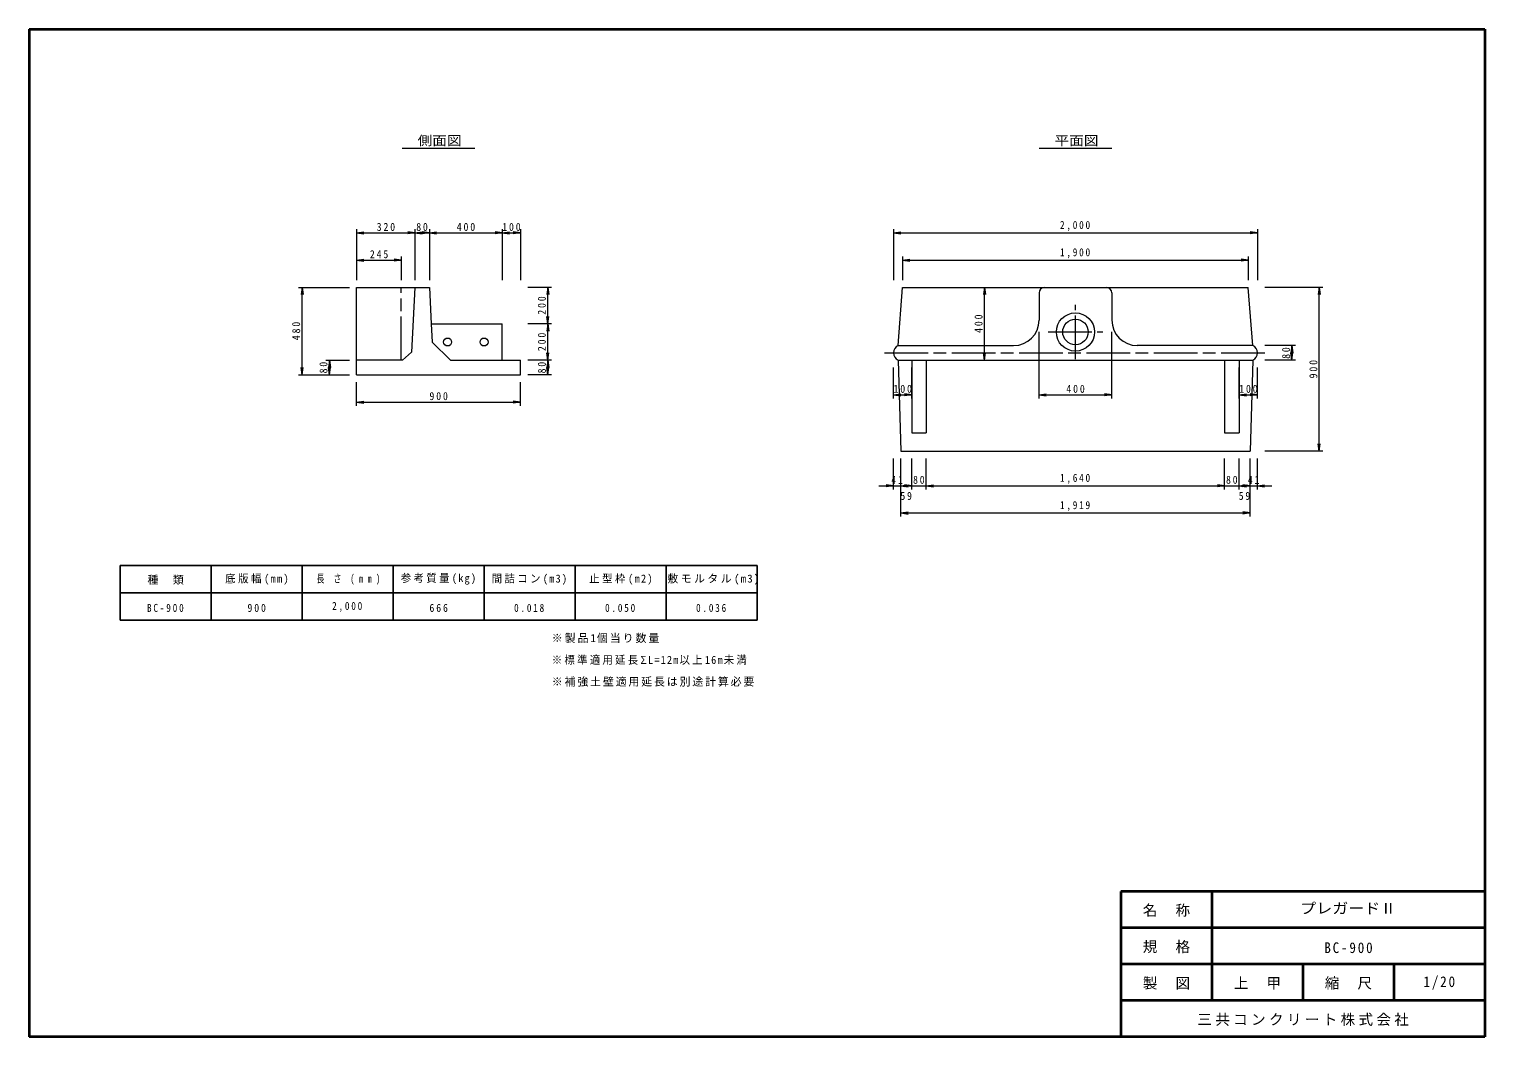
# Model space of a CAD drawing. Units: millimetres, scale not verified. Extents: x 200 to 8200, y 200 to 5740.
import ezdxf
from ezdxf.enums import TextEntityAlignment as Align

# ---------------------------------------------------------------- set-up
doc = ezdxf.new("R2010")
doc.units = ezdxf.units.MM
doc.header["$LTSCALE"] = 20
doc.linetypes.add('CHAIN', pattern=[18.5, 12, -1.5, 3.5, -1.5])
for name, color, linetype, lineweight in [('0-0ﾚｲﾔ', 2, 'Continuous', 18), ('0-1ﾚｲﾔ', 4, 'Continuous', 9), ('0-2ﾚｲﾔ', 7, 'CHAIN', 18), ('0-3ﾚｲﾔ', 3, 'Continuous', 25), ('_0-e_', 2, 'Continuous', 35)]:
    doc.layers.add(name, color=color, linetype=linetype, lineweight=lineweight)
doc.layers.add('0-4ﾚｲﾔ', color=7, linetype='Continuous')
doc.layers.add('_0-f_', color=3, linetype='Continuous')
doc.styles.add('ＭＳ ゴシック', font='')
doc.styles.get('ＭＳ ゴシック').set_extended_font_data('MS Gothic')

msp = doc.modelspace()

# ---------------------------------------------------------------- linework, layer by layer
at = {"layer": '0-0ﾚｲﾔ'}
for p, q in [((2000, 4319.96), (2400, 4319.96)), ((2000, 3839.95), (2000, 4319.96)), ((2320, 4319.96), (2302.25, 3964.97)), ((2400, 4319.96), (2410, 4119.95)), ((4975.08, 3999.99), (5000.08, 4319.96)), ((5000.08, 4319.96), (6899.92, 4319.96)), ((5750.02, 4289.96), (5750.02, 4139.97)), ((6149.98, 4289.96), (6149.98, 4139.97)), ((6924.92, 3999.99), (6899.92, 4319.96)), ((2410, 4119.95), (2415, 4019.95)), ((2410, 4119.95), (2800, 4119.95)), ((2800, 3919.95), (2800, 4119.95)), ((2415, 4019.95), (2515, 3919.95)), ((2302.25, 3964.97), (2252.5, 3919.95)), ((4975.08, 3999.99), (5610.03, 3999.99)), ((6924.92, 3999.99), (6289.97, 3999.99)), ((2252.5, 3919.95), (2000, 3919.95)), ((2515, 3919.95), (2900, 3919.95)), ((2900, 3839.95), (2900, 3919.95)), ((4975.08, 3919.99), (6924.92, 3919.99)), ((4975.08, 3919.99), (4990.66, 3419.95)), ((5050.08, 3919.99), (5050.08, 3520.03)), ((5130.08, 3919.99), (5130.08, 3520.03)), ((6769.92, 3919.99), (6769.92, 3520.03)), ((6849.92, 3919.99), (6849.92, 3520.03)), ((6924.92, 3919.99), (6909.35, 3419.95)), ((2000, 3839.95), (2900, 3839.95)), ((5050.08, 3520.03), (5130.08, 3520.03)), ((6769.92, 3520.03), (6849.92, 3520.03)), ((4990.66, 3419.95), (6909.35, 3419.95))]:
    msp.add_line(p, q, dxfattribs=at)
at = {"layer": '0-0ﾚｲﾔ', "color": 7}
msp.add_line((5270.06, 3919.99), (5572.35, 3919.99), dxfattribs=at)
at = {"layer": '0-0ﾚｲﾔ'}
for centre, radius in [((5950, 4074.97), 104.99), ((5950, 4074.97), 69.99), ((2500, 4019.95), 21.93), ((2700, 4019.95), 21.93)]:
    msp.add_circle(centre, radius, dxfattribs=at)
for centre, radius, start, end in [((5780.01, 4289.96), 30, 90, 180), ((6119.99, 4289.96), 30, 0, 90), ((5610.03, 4139.97), 139.99, 270, 0), ((6289.97, 4139.97), 139.99, 180, 270), ((4994.59, 3959.99), 44.5, 115.99907, 244.00093), ((6905.41, 3959.99), 44.5, 295.99907, 64.00093)]:
    msp.add_arc(centre, radius, start, end, dxfattribs=at)
at = {"layer": '0-1ﾚｲﾔ', "color": 7, "lineweight": 18}
for p, q in [((2250, 5086.36), (2650, 5086.36)), ((5750, 5086.36), (6150, 5086.36))]:
    msp.add_line(p, q, dxfattribs=at)
at = {"layer": '0-1ﾚｲﾔ'}
for p, q in [((2000, 4639.96), (2000, 4359.96)), ((2000, 4619.96), (2039.61, 4625.53)), ((2000, 4619.96), (2320, 4619.96)), ((2000, 4619.96), (2039.61, 4614.39)), ((2320, 4619.96), (2280.39, 4625.53)), ((2320, 4619.96), (2280.39, 4614.39)), ((2320, 4639.96), (2320, 4359.96)), ((2320, 4619.96), (2359.61, 4625.53)), ((2320, 4619.96), (2400, 4619.96)), ((2320, 4619.96), (2359.61, 4614.39)), ((2400, 4619.96), (2360.39, 4625.53)), ((2400, 4619.96), (2360.39, 4614.39)), ((2400, 4639.96), (2400, 4359.96)), ((2400, 4619.96), (2439.61, 4625.53)), ((2400, 4619.96), (2800, 4619.96)), ((2400, 4619.96), (2439.61, 4614.39)), ((2800, 4619.96), (2760.39, 4625.53)), ((2800, 4619.96), (2760.39, 4614.39)), ((2800, 4639.96), (2800, 4359.96)), ((2800, 4619.96), (2839.61, 4625.53)), ((2800, 4619.96), (2900, 4619.96)), ((2800, 4619.96), (2839.61, 4614.39)), ((2900, 4619.96), (2860.39, 4625.53)), ((2900, 4619.96), (2860.39, 4614.39)), ((2900, 4639.96), (2900, 4359.96)), ((4950.05, 4639.96), (4950.05, 4359.96)), ((4950.05, 4619.96), (4989.66, 4625.52)), ((4950.05, 4619.96), (6949.87, 4619.96)), ((4950.05, 4619.96), (4989.66, 4614.39)), ((6949.87, 4619.96), (6910.26, 4625.52)), ((6949.87, 4619.96), (6910.26, 4614.39)), ((6949.87, 4639.96), (6949.87, 4359.96)), ((2000, 4489.96), (2000, 4359.96)), ((2245, 4489.96), (2245, 4359.96)), ((5000.04, 4489.96), (5000.04, 4359.96)), ((6899.87, 4489.96), (6899.87, 4359.96)), ((2000, 4469.96), (2039.61, 4475.53)), ((2000, 4469.96), (2245, 4469.96)), ((2000, 4469.96), (2039.61, 4464.39)), ((2245, 4469.96), (2205.39, 4475.53)), ((2245, 4469.96), (2205.39, 4464.39)), ((5000.04, 4469.96), (5039.65, 4475.52)), ((5000.04, 4469.96), (6899.87, 4469.96)), ((5000.04, 4469.96), (5039.65, 4464.39)), ((6899.87, 4469.96), (6860.26, 4475.52)), ((6899.87, 4469.96), (6860.26, 4464.39)), ((1680, 4319.96), (1960, 4319.96)), ((1700, 4319.96), (1694.43, 4280.35)), ((1700, 3839.96), (1700, 4319.96)), ((1700, 4319.96), (1705.57, 4280.35)), ((3070, 4319.96), (2940, 4319.96)), ((3050, 4319.96), (3044.43, 4280.34)), ((3050, 4119.95), (3050, 4319.96)), ((3050, 4319.96), (3055.57, 4280.34)), ((5450.04, 4319.96), (5444.47, 4280.34)), ((5450.04, 3919.99), (5450.04, 4319.96)), ((5450.04, 4319.96), (5455.61, 4280.34)), ((7309.91, 4319.96), (6989.91, 4319.96)), ((7289.91, 4319.96), (7284.35, 4280.34)), ((7289.91, 3419.95), (7289.91, 4319.96)), ((7289.91, 4319.96), (7295.48, 4280.34)), ((3070, 4119.95), (2940, 4119.95)), ((3050, 4119.95), (3044.43, 4159.56)), ((3050, 4119.95), (3044.43, 4080.34)), ((3050, 4119.95), (3055.57, 4159.56)), ((3050, 3919.96), (3050, 4119.95)), ((3050, 4119.95), (3055.57, 4080.34)), ((5750.02, 3709.99), (5750.02, 4074.97)), ((6149.98, 3709.99), (6149.98, 4074.97)), ((3050, 3919.96), (3044.43, 3959.57)), ((3050, 3919.96), (3055.57, 3959.57)), ((5450.04, 3919.99), (5444.47, 3959.6)), ((5450.04, 3919.99), (5455.61, 3959.6)), ((7159.91, 3999.99), (6989.91, 3999.99)), ((7139.91, 3999.99), (7134.34, 3960.38)), ((7139.91, 3919.99), (7134.34, 3959.6)), ((7139.91, 3919.99), (7139.91, 3999.99)), ((7139.91, 3999.99), (7145.48, 3960.38)), ((7139.91, 3919.99), (7145.48, 3959.6)), ((1700, 3839.96), (1694.43, 3879.57)), ((1700, 3839.96), (1705.57, 3879.57)), ((1830, 3919.96), (1960, 3919.96)), ((1850, 3919.96), (1844.43, 3880.35)), ((1850, 3839.96), (1844.43, 3879.57)), ((1850, 3839.96), (1850, 3919.96)), ((1850, 3919.96), (1855.57, 3880.35)), ((1850, 3839.96), (1855.57, 3879.57)), ((3070, 3919.96), (2940, 3919.96)), ((3050, 3919.96), (3044.43, 3880.34)), ((3050, 3839.95), (3044.43, 3879.56)), ((3050, 3839.95), (3050, 3919.96)), ((3050, 3919.96), (3055.57, 3880.34)), ((3050, 3839.95), (3055.57, 3879.56)), ((4950.09, 3709.99), (4950.09, 3879.99)), ((5050.08, 3709.99), (5050.08, 3879.99)), ((6849.92, 3709.99), (6849.92, 3879.99)), ((6949.91, 3709.99), (6949.91, 3879.99)), ((7159.91, 3919.99), (6989.91, 3919.99)), ((1680, 3839.96), (1960, 3839.96)), ((1830, 3839.96), (1960, 3839.96)), ((2000, 3669.96), (2000, 3799.96)), ((2900, 3669.96), (2900, 3799.96)), ((3070, 3839.95), (2940, 3839.95)), ((2000, 3689.96), (2039.61, 3695.52)), ((2000, 3689.96), (2900, 3689.96)), ((2000, 3689.96), (2039.61, 3684.39)), ((2900, 3689.96), (2860.39, 3695.52)), ((2900, 3689.96), (2860.39, 3684.39)), ((4950.09, 3729.99), (4989.7, 3735.56)), ((4950.09, 3729.99), (5050.08, 3729.99)), ((4950.09, 3729.99), (4989.7, 3724.43)), ((5050.08, 3729.99), (5010.47, 3735.56)), ((5050.08, 3729.99), (5010.47, 3724.43)), ((5750.02, 3729.99), (5789.63, 3735.56)), ((5750.02, 3729.99), (6149.98, 3729.99)), ((5750.02, 3729.99), (5789.63, 3724.43)), ((6149.98, 3729.99), (6110.37, 3735.56)), ((6149.98, 3729.99), (6110.37, 3724.43)), ((6849.92, 3729.99), (6889.53, 3735.56)), ((6849.92, 3729.99), (6949.91, 3729.99)), ((6849.92, 3729.99), (6889.53, 3724.43)), ((6949.91, 3729.99), (6910.3, 3735.56)), ((6949.91, 3729.99), (6910.3, 3724.43)), ((7289.91, 3419.95), (7284.35, 3459.56)), ((7289.91, 3419.95), (7295.48, 3459.56)), ((4950.09, 3209.95), (4950.09, 3379.95)), ((4990.66, 3209.95), (4990.66, 3379.95)), ((4990.66, 3059.95), (4990.66, 3379.95)), ((5050.08, 3209.95), (5050.08, 3379.95)), ((5130.08, 3209.95), (5130.08, 3379.95)), ((6769.92, 3209.95), (6769.92, 3379.95)), ((6849.92, 3209.95), (6849.92, 3379.95)), ((6909.35, 3209.95), (6909.35, 3379.95)), ((6909.35, 3059.95), (6909.35, 3379.95)), ((6949.91, 3209.95), (6949.91, 3379.95)), ((7309.91, 3419.95), (6989.91, 3419.95)), ((4870.09, 3229.95), (4990.66, 3229.95)), ((4950.09, 3229.95), (4910.48, 3235.52)), ((4950.09, 3229.95), (4910.48, 3224.39)), ((4990.66, 3229.95), (5030.27, 3235.52)), ((4990.66, 3229.95), (5050.08, 3229.95)), ((4990.66, 3229.95), (5030.27, 3224.39)), ((5050.08, 3229.95), (5010.47, 3235.52)), ((5050.08, 3229.95), (5010.47, 3224.39)), ((5050.08, 3229.95), (5130.08, 3229.95)), ((5130.08, 3229.95), (5169.69, 3235.52)), ((5130.08, 3229.95), (6769.92, 3229.95)), ((5130.08, 3229.95), (5169.69, 3224.39)), ((6769.92, 3229.95), (6730.31, 3235.52)), ((6769.92, 3229.95), (6730.31, 3224.39)), ((6769.92, 3229.95), (6849.92, 3229.95)), ((6849.92, 3229.95), (6889.53, 3235.52)), ((6849.92, 3229.95), (6909.35, 3229.95)), ((6849.92, 3229.95), (6889.53, 3224.39)), ((6909.35, 3229.95), (6869.73, 3235.52)), ((6909.35, 3229.95), (6869.73, 3224.39)), ((6909.35, 3229.95), (7029.91, 3229.95)), ((6949.91, 3229.95), (6989.52, 3235.52)), ((6949.91, 3229.95), (6989.52, 3224.39)), ((4990.66, 3079.95), (5030.27, 3085.52)), ((4990.66, 3079.95), (6909.35, 3079.95)), ((4990.66, 3079.95), (5030.27, 3074.39)), ((6909.35, 3079.95), (6869.73, 3085.52)), ((6909.35, 3079.95), (6869.73, 3074.39))]:
    msp.add_line(p, q, dxfattribs=at)
at = {"layer": '0-2ﾚｲﾔ'}
for p, q in [((2245, 3919.96), (2245, 4319.96)), ((5950.04, 3924.98), (5950.04, 4224.98)), ((5800, 4074.98), (6100, 4074.98)), ((4900.08, 3960), (6999.91, 3960))]:
    msp.add_line(p, q, dxfattribs=at)
at = {"layer": '0-3ﾚｲﾔ'}
for p, q in [((700, 2790.71), (4200, 2790.71)), ((700, 2790.71), (700, 2490.71)), ((1200, 2790.71), (1200, 2490.71)), ((1700, 2790.71), (1700, 2490.71)), ((2200, 2790.71), (2200, 2490.71)), ((2700, 2790.71), (2700, 2490.71)), ((3200, 2790.71), (3200, 2490.71)), ((3700, 2790.71), (3700, 2490.71)), ((4200, 2790.71), (4200, 2490.71)), ((700, 2640.71), (4200, 2640.71)), ((700, 2490.71), (4200, 2490.71))]:
    msp.add_line(p, q, dxfattribs=at)
at = {"layer": '_0-e_'}
for p, q in [((200, 5740), (8200, 5740)), ((200, 5740), (200, 200)), ((8200, 5740), (8200, 200)), ((8200, 1000), (6200, 1000)), ((6200, 1000), (6200, 200)), ((6700, 1000), (6700, 400)), ((8200, 800), (6200, 800)), ((8200, 600), (6200, 600)), ((7200, 600), (7200, 400)), ((7700, 600), (7700, 400)), ((8200, 400), (6200, 400)), ((8200, 200), (200, 200))]:
    msp.add_line(p, q, dxfattribs=at)

# ---------------------------------------------------------------- texts
at = {"layer": '0-1ﾚｲﾔ', "color": 7, "style": 'ＭＳ ゴシック', "width": 1.15}
for s, p in [('側面図', (2335, 5086.36)), ('平面図', (5835, 5086.36))]:
    msp.add_text(s, height=51.32, dxfattribs=at).set_placement(p, align=Align.BOTTOM_LEFT)
at = {"layer": '0-1ﾚｲﾔ', "color": 7, "char_height": 43.99, "attachment_point": 7, "style": 'ＭＳ ゴシック'}
for s, insert in [('\\T1.38;\\W0.9;320', (2110, 4629.96)), ('\\T1.36;\\W0.9;80', (2327.5, 4629.96)), ('\\T1.38;\\W0.9;400', (2550, 4629.96)), ('\\T1.38;\\W0.9;100', (2800, 4629.96)), ('\\T1.38;\\W0.85;2,000', (5864.96, 4629.96)), ('\\T1.38;\\W0.9;245', (2072.5, 4479.96)), ('\\T1.38;\\W0.85;1,900', (5864.96, 4479.96)), ('\\T1.38;\\W0.9;100', (4950.09, 3739.99)), ('\\T1.38;\\W0.9;400', (5900, 3739.99)), ('\\T1.38;\\W0.9;100', (6849.91, 3739.99)), ('\\T1.38;\\W0.9;900', (2400, 3699.96)), ('\\T1.36;\\W0.9;41', (4937.87, 3239.95)), ('\\T1.36;\\W0.9;80', (5057.58, 3239.95)), ('\\T1.38;\\W0.85;1,640', (5865, 3239.95)), ('\\T1.36;\\W0.9;80', (6777.42, 3239.95)), ('\\T1.36;\\W0.9;41', (6897.13, 3239.95)), ('\\T1.36;\\W0.9;59', (4987.87, 3151.36)), ('\\T1.38;\\W0.85;1,919', (5865, 3089.95)), ('\\T1.36;\\W0.9;59', (6847.13, 3151.36))]:
    msp.add_mtext(s, dxfattribs=dict(at, insert=insert))
at = {"layer": '0-1ﾚｲﾔ', "color": 7, "char_height": 43.99, "attachment_point": 7, "rotation": 90, "style": 'ＭＳ ゴシック'}
for s, insert in [('\\T1.38;\\W0.9;200', (3040, 4169.95)), ('\\T1.38;\\W0.9;400', (5440.04, 4069.97)), ('\\T1.38;\\W0.9;480', (1690, 4029.96)), ('\\T1.38;\\W0.9;200', (3040, 3969.95)), ('\\T1.36;\\W0.9;80', (7129.91, 3927.49)), ('\\T1.36;\\W0.9;80', (1840, 3847.46)), ('\\T1.36;\\W0.9;80', (3040, 3847.45)), ('\\T1.38;\\W0.9;900', (7279.91, 3819.95))]:
    msp.add_mtext(s, dxfattribs=dict(at, insert=insert))
at = {"layer": '0-4ﾚｲﾔ', "char_height": 43.99, "attachment_point": 7, "style": 'ＭＳ ゴシック'}
for s, insert in [('\\T2.33;種類', (850, 2685.71)), ('\\T1.25;\\W0.95;底版幅(mm)', (1277.5, 2685.71)), ('\\T2.15;\\W0.7;長さ(mm)', (1780, 2685.71)), ('\\T1.23;\\W0.95;参考質量(kg)', (2242.5, 2685.71)), ('\\T1.23;\\W0.95;間詰コン(m3)', (2742.5, 2685.71)), ('\\T1.25;\\W0.95;止型枠(m2)', (3277.5, 2685.71)), ('\\T1.22;敷モルタル(m3)', (3707.5, 2685.71)), ('\\T1.39;\\W0.85;BC-900', (847.5, 2535.71)), ('\\T1.38;\\W0.9;900', (1400, 2535.71)), ('\\T1.38;\\W0.85;2,000', (1865, 2535.71)), ('\\T1.38;\\W0.9;666', (2400, 2535.71)), ('\\T1.38;\\W0.85;0.018', (2865, 2535.71)), ('\\T1.38;\\W0.85;0.050', (3365, 2535.71)), ('\\T1.38;\\W0.85;0.036', (3865, 2535.71)), ('\\T1.18;※製品1個当り数量', (3072.34, 2365.25)), ('\\T1.22;\\W0.95;※標準適用延長ΣL=12m以上16m未満', (3072.34, 2245.25)), ('\\T1.17;※補強土壁適用延長は別途計算必要', (3072.34, 2125.25))]:
    msp.add_mtext(s, dxfattribs=dict(at, insert=insert))
at = {"layer": '_0-f_', "style": 'ＭＳ ゴシック', "width": 1.1}
msp.add_text('プレガードⅡ', height=58.65, dxfattribs=at).set_placement((7185, 860), align=Align.BOTTOM_LEFT)
at = {"layer": '_0-f_', "char_height": 58.65, "attachment_point": 7, "style": 'ＭＳ ゴシック'}
for s, insert in [('\\T2.25;名称', (6320, 860)), ('\\T2.25;規格', (6320, 660)), ('\\T1.28;\\W0.9;BC-900', (7317.5, 660)), ('\\T2.25;製図', (6320, 460)), ('\\T2.25;上甲', (6820, 460)), ('\\T2.25;縮尺', (7320, 460)), ('\\T1.28;\\W0.9;1/20', (7862.5, 460)), ('\\T1.23;三共コンクリート株式会社', (6620, 260))]:
    msp.add_mtext(s, dxfattribs=dict(at, insert=insert))

doc.saveas('drawing.dxf')
